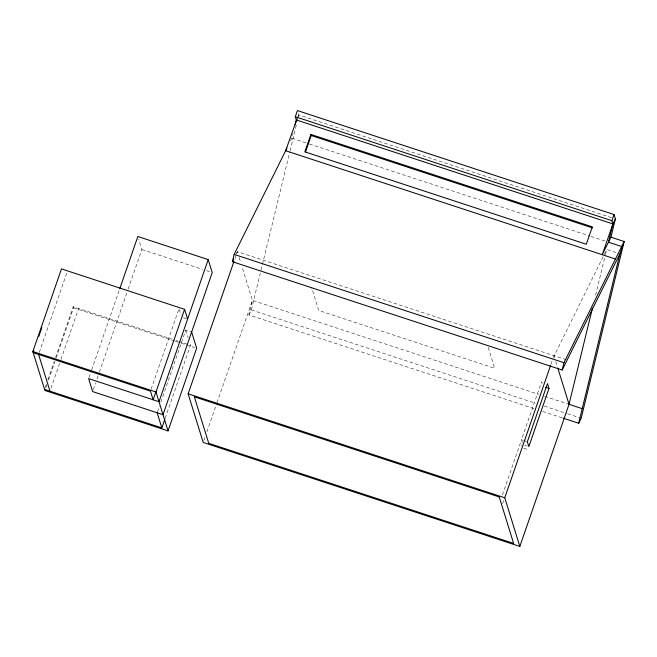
<?xml version="1.0" encoding="UTF-8"?>
<svg xmlns="http://www.w3.org/2000/svg" width="657" height="657" viewBox="0 0 657 657"><rect width="100%" height="100%" fill="white"/><g stroke="black" fill="none" stroke-linecap="round" stroke-linejoin="round"><path stroke-width="0.49" stroke-dasharray="3.29 2.46" d="M533.927 408.555L248.88 314.949L252.428 300.348L241.875 266.29M290.525 140.885L291.864 138.208L293.03 133.404M248.88 314.949L251.36 309.94L260.796 271.144M261.043 270.15L289.836 151.759M290.074 150.765L296.849 122.908M298.303 116.946L298.787 114.95L298.237 113.193M595.595 295.141L605.245 255.433M605.491 254.44L606.698 249.479L618.943 253.503M39.256 352.489L67.211 271.752M45.243 387.474L46.236 384.591M47.904 379.779L54.227 361.522M55.558 357.679L73.198 306.737L171.978 339.176M45.908 387.589L46.91 384.706M48.569 379.902L54.892 361.637M56.223 357.794L73.535 307.813L73.198 306.737M50.975 388.287L59.631 363.296M60.961 359.453L78.602 308.511M88.966 377.644L91.315 370.877M91.643 369.916L119.771 288.702M93.327 389.65L95.667 382.883M97.006 379.015L99.018 373.217M99.347 372.248L127.803 290.074M128.14 289.113L141.863 249.471L138.709 239.279M151.118 389.223L179.074 308.486L181.16 315.212M157.483 411.808L159.479 406.042M160.809 402.191L185.775 330.11L190.801 331.76M165.17 418.295L190.464 345.245L189.586 342.404M235.009 258.464L236.348 254.596M236.684 253.627L237.349 251.697L566.211 359.691M203.884 440.527L205.222 436.659M206.898 431.83L216.605 403.792M216.941 402.823L252.428 300.348L538.839 394.405M502.408 494.926L520.484 442.719L521.387 445.635M522.389 442.736L521.486 439.82L541.606 381.717L542.838 385.544M502.572 503.656L503.911 499.788M550.952 364.372L552.964 358.566M553.293 357.605L606.698 249.479M297.958 116.618L298.787 114.95L611.503 217.648M236.446 253.512L237.349 251.697L237.957 253.643M291.864 138.208L308.42 143.645M309.398 143.965L589.961 236.101M590.939 236.421L605.549 241.218M141.863 249.471L202.586 269.411M206.438 270.676L210.297 271.941M544.686 396.327L569.036 404.318M251.36 309.94L535.439 403.234M544.201 406.108L566.572 413.458M567.549 413.77L581.166 418.246M542.682 411.43L562.146 417.819M183.426 317.684L186.777 318.785M521.486 439.82L523.161 440.371M523.999 440.642L526.512 441.471M524.672 445.232L527.185 446.062M523.67 448.131L527.858 449.511M175.871 340.449L177.817 341.09M178.786 341.41L190.464 345.245M73.535 307.813L174.36 340.926M175.329 341.246L180.174 342.839M181.151 343.159L194.718 347.61M553.966 355.667L554.565 357.613M555.773 361.506L557.579 367.345M488.217 347.43L494.664 368.24L318.768 310.482L311.73 287.774M239.164 257.536L240.667 262.398M185.775 330.11L188.116 337.673"/><path stroke-width="0.99" d="M295.133 124.764L296.299 119.96L295.297 116.716L297.424 110.565L614.032 214.535L615.395 218.929L612.907 223.93L602.255 254.694L610.961 237.177L624.15 241.505L619.888 253.816L562.187 370.014L232.381 261.708L234.155 254.407L286.978 148.039M562.187 370.014L563.961 362.713L624.15 241.505L581.166 418.246L578.677 423.256L563.115 418.139M592.458 308.043L569.036 404.318L519.827 546.435L203.218 442.465L188.14 393.806L234.007 261.363M614.032 214.535L611.905 220.686L612.907 223.93L608.472 242.178L621.662 246.515M610.961 237.177L615.395 218.929M578.677 423.256L619.888 253.816M191.639 332.031L196.657 348.251L168.036 430.91L44.906 390.472L32.85 351.552L61.471 268.894L184.601 309.332L187.615 319.056M33.852 350.715L33.187 352.637L150.445 391.145L153.13 399.793L156.128 391.145M38.845 336.294L41.834 327.646M119.771 288.702L137.847 236.495L208.203 259.605L212.227 272.573L163.01 414.69L92.653 391.588L88.638 378.613L158.994 401.714L208.203 259.605M168.036 430.91L155.98 391.991L184.601 309.332M44.577 389.396L161.836 427.904L164.833 419.256M297.539 117.455L285.647 150.724L615.453 259.03M310.876 134.439L304.848 151.841L586.282 244.256L592.31 226.854L310.876 134.439L311.213 135.514L305.521 151.956M519.827 546.435L504.757 497.784L550.615 365.333M549.006 388.418L528.86 446.612L527.349 441.742L547.47 383.647L549.006 388.418L545.655 387.318M232.381 261.708L233.736 258.973M295.297 116.716L611.905 220.686M296.299 119.96L612.907 223.93M311.213 135.514L592.639 227.938M234.155 254.407L563.961 362.713M582.233 408.654L569.036 404.318L557.883 368.322M188.14 393.806L504.757 497.784M32.85 351.552L155.98 391.991M157.146 412.768L161.836 427.904M38.591 354.41L49.973 391.17M499.221 496.938L194.341 396.82L208.745 443.311L513.626 543.429L499.221 496.938"/></g></svg>
